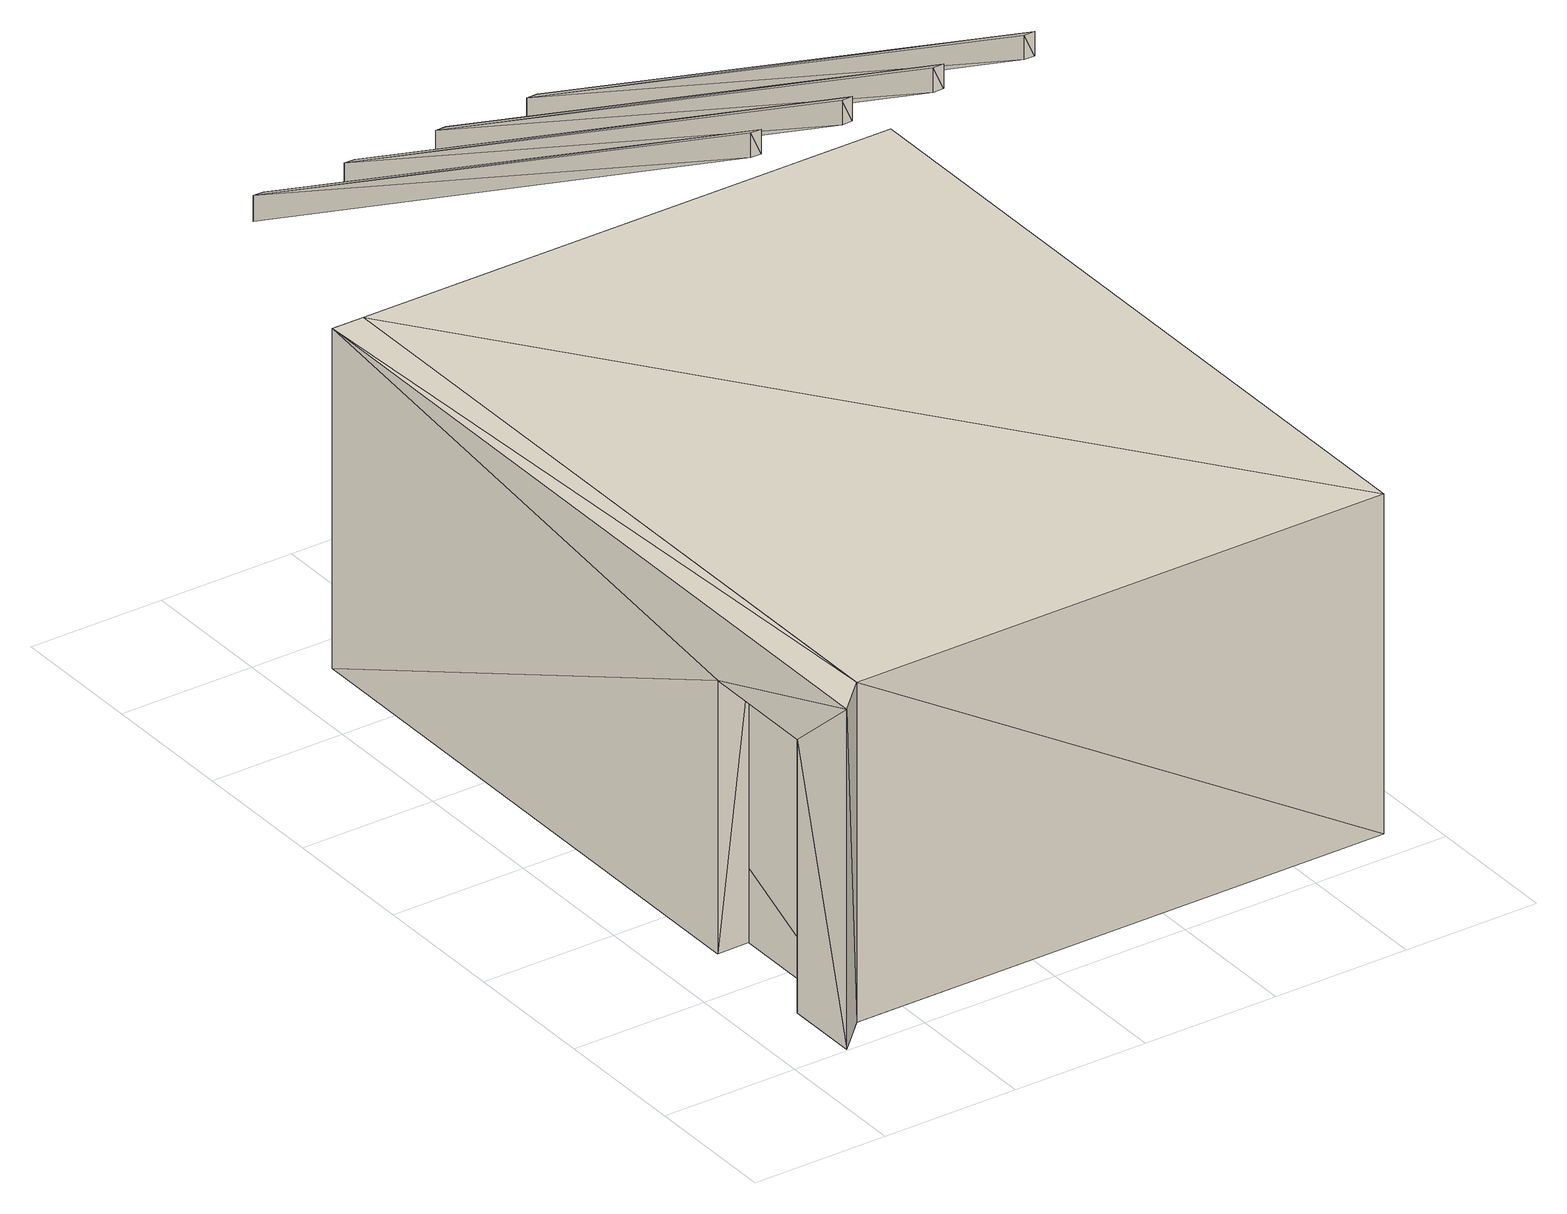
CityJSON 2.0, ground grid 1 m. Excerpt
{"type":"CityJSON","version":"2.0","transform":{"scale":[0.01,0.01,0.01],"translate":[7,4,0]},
"CityObjects":{
"building1":{"type":"Building","attributes":{"info":{"id":17040,"type":"IfcWallStandardCase","GlobalId":"3PfS__Y_DBAfq5naM6zD2Z","OwnerHistory":"#12","Name":"Wand-Int-ERDG-2","ObjectPlacement":"#16993","Representation":"#17035","Tag":"40F78310-9E7E-4793-BC-9E-DB102FD72B73"},"psets":{"Pset_WallCommon":{"ThermalTransmittance":{"id":17125,"class":"IfcPropertySingleValue","value":1.5,"value_type":"IfcThermalTransmittanceMeasure"},"id":17126},"AC_Pset_Name":{"Name":{"id":17133,"class":"IfcPropertySingleValue","value":"Wand-Int-ERDG-2","value_type":"IfcLabel"},"id":17134},"ArchiCADProperties":{"Komplette Element-ID":{"id":17140,"class":"IfcPropertySingleValue","value":"Wand-Int-ERDG-2","value_type":"IfcLabel"},"Kompakte Element-ID":{"id":17141,"class":"IfcPropertySingleValue","value":"Wand-Int-ERDG-2","value_type":"IfcLabel"},"Name des Sachmerkmal-Objekts":{"id":17142,"class":"IfcPropertySingleValue","value_type":"IfcLabel"},"Ursprungsgeschoss":{"id":17143,"class":"IfcPropertySingleValue","value":"Erdgeschoss","value_type":"IfcLabel"},"Raumname":{"id":17144,"class":"IfcPropertySingleValue","value":"Flur","value_type":"IfcLabel"},"Raumnummer":{"id":17145,"class":"IfcPropertySingleValue","value":"1","value_type":"IfcLabel"},"Ebene":{"id":17146,"class":"IfcPropertySingleValue","value":"Innenwände","value_type":"IfcLabel"},"Typ":{"id":17147,"class":"IfcPropertySingleValue","value":"Wand","value_type":"IfcLabel"},"Geschützt":{"id":17148,"class":"IfcPropertySingleValue","value":false,"value_type":"IfcBoolean"},"Baustoff / Mehrschichtiger Aufbau / Profil / Schraffur":{"id":17149,"class":"IfcPropertySingleValue","value":"Leichtbeton 102890359","value_type":"IfcLabel"},"Etikettentext":{"id":17150,"class":"IfcPropertySingleValue","value_type":"IfcLabel"},"Eindeutige ID":{"id":17151,"class":"IfcPropertySingleValue","value_type":"IfcLabel"},"Verknüpfte Änderungen":{"id":17152,"class":"IfcPropertySingleValue","value_type":"IfcLabel"},"Tragende Funktion":{"id":17153,"class":"IfcPropertySingleValue","value":"Nicht definiert","value_type":"IfcLabel"},"Lage":{"id":17154,"class":"IfcPropertySingleValue","value":"Nicht definiert","value_type":"IfcLabel"},"Element-Klassifizierung":{"id":17155,"class":"IfcPropertySingleValue","value":"Wand","value_type":"IfcLabel"},"Umbau-Status":{"id":17156,"class":"IfcPropertySingleValue","value":"Bestand","value_type":"IfcLabel"},"Anzeigen auf Umbau-Filter":{"id":17157,"class":"IfcPropertySingleValue","value":"Alle relevanten Filter","value_type":"IfcLabel"},"Struktur - Typ":{"id":17158,"class":"IfcPropertySingleValue","value":"Einfach","value_type":"IfcLabel"},"ARCHICAD IFC ID":{"id":17159,"class":"IfcPropertySingleValue","value":"3PfS__Y_DBAfq5naM6zD2Z","value_type":"IfcLabel"},"Externe IFC ID":{"id":17160,"class":"IfcPropertySingleValue","value_type":"IfcLabel"},"Baustoff/Mehrschicht/Profil":{"id":17161,"class":"IfcPropertySingleValue","value":"Leichtbeton 102890359","value_type":"IfcLabel"},"Außenseite Oberfläche":{"id":17162,"class":"IfcPropertySingleValue","value":"Anstrich","value_type":"IfcLabel"},"Innenseite Oberfläche":{"id":17163,"class":"IfcPropertySingleValue","value":"Anstrich","value_type":"IfcLabel"},"Oberfläche Kante":{"id":17164,"class":"IfcPropertySingleValue","value":"Anstrich","value_type":"IfcLabel"},"Äußerer Neigungswinkel":{"id":17165,"class":"IfcPropertySingleValue","value":90,"value_type":"IfcPlaneAngleMeasure"},"Innerer Neigungswinkel":{"id":17166,"class":"IfcPropertySingleValue","value":90,"value_type":"IfcPlaneAngleMeasure"},"Wand Neigungstyp":{"id":17167,"class":"IfcPropertySingleValue","value":"gerade","value_type":"IfcLabel"},"Lage der Referenzlinie":{"id":17168,"class":"IfcPropertySingleValue","value":"Außen","value_type":"IfcLabel"},"Geschoss für Oberkantenverknüpfung":{"id":17169,"class":"IfcPropertySingleValue","value":"Nicht verknüpft","value_type":"IfcLabel"},"Geometriemethode":{"id":17170,"class":"IfcPropertySingleValue","value":"Uni","value_type":"IfcLabel"},"id":17171},"BaseQuantities":{"Length":{"id":17207,"class":"IfcQuantityLength","value":5.57},"Height":{"id":17208,"class":"IfcQuantityLength","value":2.5},"Width":{"id":17209,"class":"IfcQuantityLength","value":0.24},"GrossFootprintArea":{"id":17210,"class":"IfcQuantityArea","value":1.34},"NetFootprintArea":{"id":17211,"class":"IfcQuantityArea","value":1.34},"GrossSideArea":{"id":17212,"class":"IfcQuantityArea","value":13.6},"NetSideArea":{"id":17213,"class":"IfcQuantityArea","value":11.82},"GrossVolume":{"id":17214,"class":"IfcQuantityVolume","value":3.34},"NetVolume":{"id":17215,"class":"IfcQuantityVolume","value":2.91},"id":17216},"ArchiCADQuantities":{"Höhenangabe zum Projekt-Nullpunkt":{"id":17221,"class":"IfcQuantityLength","value":0},"Höhe zu Geschoss":{"id":17222,"class":"IfcQuantityLength","value":0},"Höhe":{"id":17223,"class":"IfcQuantityLength","value":2.5},"Oberflächenbereich":{"id":17224,"class":"IfcQuantityArea","value":11.8},"Netto-Volumen":{"id":17225,"class":"IfcQuantityVolume","value":2.91},"Fläche":{"id":17226,"class":"IfcQuantityArea","value":1.34},"Dicke":{"id":17227,"class":"IfcQuantityLength","value":0.24},"Wandlänge an der Außenseite":{"id":17228,"class":"IfcQuantityLength","value":5.69},"Wandlänge an der Innenseite":{"id":17229,"class":"IfcQuantityLength","value":5.45},"Netto-Oberflächenbereich an der Außenseite":{"id":17230,"class":"IfcQuantityArea","value":11.8},"Netto-Oberflächenbereich an der Innenseite":{"id":17231,"class":"IfcQuantityArea","value":11.85},"Netto-Oberflächenbereich an den Kanten":{"id":17232,"class":"IfcQuantityArea","value":3.82},"Konditionales Volumen":{"id":17233,"class":"IfcQuantityVolume","value":3.34},"Anzahl der Türen":{"id":17234,"class":"IfcQuantityCount","value":1},"Anzahl der Fenster":{"id":17235,"class":"IfcQuantityCount","value":0},"Anzahl der Durchbrüche (Anzahl der leeren Öffnungen)":{"id":17236,"class":"IfcQuantityCount","value":0},"Anzahl der Stützen":{"id":17237,"class":"IfcQuantityCount","value":0},"Kombinierte Breite der Türen":{"id":17238,"class":"IfcQuantityLength","value":0.885},"Kombinierte Breite der Fenster":{"id":17239,"class":"IfcQuantityLength","value":0},"Wandstärke am Ende":{"id":17240,"class":"IfcQuantityLength","value":0.24},"Minimale Höhe der Wand":{"id":17241,"class":"IfcQuantityLength","value":2.26},"Maximale Höhe der Wand":{"id":17242,"class":"IfcQuantityLength","value":2.5},"Länge der Wand in der Achse":{"id":17243,"class":"IfcQuantityLength","value":5.57},"Fläche der Wand":{"id":17244,"class":"IfcQuantityArea","value":1.34},"Umfang der Wand":{"id":17245,"class":"IfcQuantityLength","value":11.72},"Brutto-Wandoberflächenbereich an der Innenseite":{"id":17246,"class":"IfcQuantityArea","value":13.62},"Brutto-Wandoberflächenbereich an der Außenseite":{"id":17247,"class":"IfcQuantityArea","value":14.22},"Brutto-Volumen der Wand ":{"id":17248,"class":"IfcQuantityVolume","value":3.34},"Analytische Oberfläche der Öffnungen an der Innenseite":{"id":17249,"class":"IfcQuantityArea","value":1.78},"Analytische Oberfläche der Öffnungen an der Außenseite":{"id":17250,"class":"IfcQuantityArea","value":1.78},"Analytisches Volumen der Öffnungen in der Wand":{"id":17251,"class":"IfcQuantityVolume","value":0.427},"Wand-Schichtdicke an der Außenseite":{"id":17252,"class":"IfcQuantityLength","value":0},"Wand-Schichtdicke an der Innenseite":{"id":17253,"class":"IfcQuantityLength","value":0},"Dämmungsschichtdicke":{"id":17254,"class":"IfcQuantityLength","value":0},"Luftschichtdicke":{"id":17255,"class":"IfcQuantityLength","value":0},"Minimale Höhe der Wandschicht an der Außenseite":{"id":17256,"class":"IfcQuantityLength","value":0},"Maximale Höhe der Wandschicht an der Außenseite":{"id":17257,"class":"IfcQuantityLength","value":0},"Minimale Höhe der Wandschicht an der Innenseite":{"id":17258,"class":"IfcQuantityLength","value":0},"Maximale Höhe der Wandschicht an der Innenseite":{"id":17259,"class":"IfcQuantityLength","value":0},"Konditionale Länge an der Außenseite":{"id":17260,"class":"IfcQuantityLength","value":5.69},"Konditionale Länge an der Innenseite":{"id":17261,"class":"IfcQuantityLength","value":5.45},"Konditionaler Oberflächenbereich an der Außenseite":{"id":17262,"class":"IfcQuantityArea","value":13.58},"Konditionaler Oberflächenbereich an der Innenseite":{"id":17263,"class":"IfcQuantityArea","value":13.62},"Wand-Schichtvolumen an der Außenseite":{"id":17264,"class":"IfcQuantityVolume","value":0},"Wand-Schichtvolumen an der Innenseite":{"id":17265,"class":"IfcQuantityVolume","value":0},"Konditionales Schichtvolumen an der Außenseite":{"id":17266,"class":"IfcQuantityVolume","value":0},"Konditionales Wand-Schichtvolumen an der Innenseite":{"id":17267,"class":"IfcQuantityVolume","value":0},"Länge der Referenzlinie":{"id":17268,"class":"IfcQuantityLength","value":5.75},"Abstand zu Ursprungsgeschoss":{"id":17269,"class":"IfcQuantityLength","value":0},"Abstand Oberkante":{"id":17270,"class":"IfcQuantityLength","value":0},"Durchschnittliche Länge":{"id":17271,"class":"IfcQuantityLength","value":5.57},"Oberflächenbereich der Fenster in der Wand":{"id":17272,"class":"IfcQuantityArea","value":0},"Oberflächenbereich der Türen in der Wand":{"id":17273,"class":"IfcQuantityArea","value":1.78},"Oberflächenbereich der leeren Öffnungen in der Wand":{"id":17274,"class":"IfcQuantityArea","value":0},"Volumen der Stützen":{"id":17275,"class":"IfcQuantityVolume","value":0},"id":17276}}},"geometry":[{"type":"MultiSurface","lod":"2","boundaries":[[[0,1,2]],[[2,3,4]],[[0,2,4]],[[2,1,5]],[[3,6,7]],[[4,3,7]],[[1,8,9]],[[5,1,9]],[[10,2,5]],[[9,10,5]],[[11,3,2]],[[10,11,2]],[[12,6,3]],[[11,12,3]],[[6,12,13]],[[6,13,7]],[[4,7,13]],[[14,4,13]],[[14,0,4]],[[14,15,0]],[[15,8,1]],[[0,15,1]],[[14,11,10]],[[11,14,13]],[[11,13,12]],[[14,10,15]],[[10,9,8]],[[15,10,8]]]}]},
"building2":{"type":"Building","attributes":{"info":{"id":40662,"type":"IfcMember","GlobalId":"3EgsECVVb6zQXnK3YFcWAu","OwnerHistory":"#12","Name":"Sparren-42","ObjectPlacement":"#40645","Representation":"#40658","Tag":"21F55D0B-AD74-40D8-A5-20-4365CC35D364"},"psets":{"Pset_BeamCommon":{"Slope":{"id":40667,"class":"IfcPropertySingleValue","value":1718.87,"value_type":"IfcPlaneAngleMeasure"},"IsExternal":{"id":40668,"class":"IfcPropertySingleValue","value":false,"value_type":"IfcBoolean"},"LoadBearing":{"id":40669,"class":"IfcPropertySingleValue","value":true,"value_type":"IfcBoolean"},"id":40670},"AC_Pset_Name":{"Name":{"id":40679,"class":"IfcPropertySingleValue","value":"Sparren-42","value_type":"IfcLabel"},"id":40680},"ArchiCADProperties":{"Komplette Element-ID":{"id":40686,"class":"IfcPropertySingleValue","value":"Sparren-42","value_type":"IfcLabel"},"Kompakte Element-ID":{"id":40687,"class":"IfcPropertySingleValue","value":"Sparren-42","value_type":"IfcLabel"},"Name des Sachmerkmal-Objekts":{"id":40688,"class":"IfcPropertySingleValue","value_type":"IfcLabel"},"Ursprungsgeschoss":{"id":40689,"class":"IfcPropertySingleValue","value":"Dachgeschoss","value_type":"IfcLabel"},"Raumname":{"id":40690,"class":"IfcPropertySingleValue","value":"Galerie","value_type":"IfcLabel"},"Raumnummer":{"id":40691,"class":"IfcPropertySingleValue","value":"7","value_type":"IfcLabel"},"Ebene":{"id":40692,"class":"IfcPropertySingleValue","value":"Dachkonstruktion","value_type":"IfcLabel"},"Typ":{"id":40693,"class":"IfcPropertySingleValue","value":"Objekt","value_type":"IfcLabel"},"Geschützt":{"id":40694,"class":"IfcPropertySingleValue","value":false,"value_type":"IfcBoolean"},"Bibliothekselement-Name":{"id":40695,"class":"IfcPropertySingleValue","value_type":"IfcLabel"},"Baustoff / Mehrschichtiger Aufbau / Profil / Schraffur":{"id":40696,"class":"IfcPropertySingleValue","value":"Solid","value_type":"IfcLabel"},"Etikettentext":{"id":40697,"class":"IfcPropertySingleValue","value_type":"IfcLabel"},"Eindeutige ID":{"id":40698,"class":"IfcPropertySingleValue","value_type":"IfcLabel"},"Verknüpfte Änderungen":{"id":40699,"class":"IfcPropertySingleValue","value_type":"IfcLabel"},"Tragende Funktion":{"id":40700,"class":"IfcPropertySingleValue","value":"Nicht definiert","value_type":"IfcLabel"},"Lage":{"id":40701,"class":"IfcPropertySingleValue","value":"Nicht definiert","value_type":"IfcLabel"},"Element-Klassifizierung":{"id":40702,"class":"IfcPropertySingleValue","value":"Stab / Stabträger","value_type":"IfcLabel"},"Umbau-Status":{"id":40703,"class":"IfcPropertySingleValue","value":"Bestand","value_type":"IfcLabel"},"Anzeigen auf Umbau-Filter":{"id":40704,"class":"IfcPropertySingleValue","value":"Alle relevanten Filter","value_type":"IfcLabel"},"ARCHICAD IFC ID":{"id":40705,"class":"IfcPropertySingleValue","value":"3EgsECVVb6zQXnK3YFcWAu","value_type":"IfcLabel"},"Externe IFC ID":{"id":40706,"class":"IfcPropertySingleValue","value_type":"IfcLabel"},"Drehwinkel":{"id":40707,"class":"IfcPropertySingleValue","value":-90,"value_type":"IfcPlaneAngleMeasure"},"Oberfläche":{"id":40708,"class":"IfcPropertySingleValue","value":"Kiefer","value_type":"IfcLabel"},"id":40709},"ArchiCADQuantities":{"Höhenangabe zum Projekt-Nullpunkt":{"id":40737,"class":"IfcQuantityLength","value":3.2},"Höhe zu Geschoss":{"id":40738,"class":"IfcQuantityLength","value":0.5},"Oberflächenbereich":{"id":40739,"class":"IfcQuantityArea","value":3.08},"Netto-Volumen":{"id":40740,"class":"IfcQuantityVolume","value":0.0813},"Fläche":{"id":40741,"class":"IfcQuantityArea","value":0.4},"Höhe (Z Größe)":{"id":40742,"class":"IfcQuantityLength","value":2.89},"Länge (A)":{"id":40743,"class":"IfcQuantityLength","value":2.5},"Volumen":{"id":40744,"class":"IfcQuantityVolume","value":0.0813},"Breite (B)":{"id":40745,"class":"IfcQuantityLength","value":1},"id":40746}}},"geometry":[{"type":"MultiSurface","lod":"2","boundaries":[[[16,17,18]],[[16,18,19]],[[20,18,21]],[[20,19,18]],[[19,22,16]],[[19,20,22]],[[22,23,17]],[[16,22,17]],[[21,18,17]],[[21,17,23]],[[21,22,20]],[[23,22,21]]]}]},
"building3":{"type":"Building","attributes":{"info":{"id":35673,"type":"IfcMember","GlobalId":"0nsN_jkIrBQBuGFMg_zMEg","OwnerHistory":"#12","Name":"Sparren-5","ObjectPlacement":"#35656","Representation":"#35669","Tag":"3C8A05AD-ECBB-4E09-B7-46-95B6A3DF895C"},"psets":{"Pset_BeamCommon":{"Slope":{"id":35678,"class":"IfcPropertySingleValue","value":1718.87,"value_type":"IfcPlaneAngleMeasure"},"IsExternal":{"id":35679,"class":"IfcPropertySingleValue","value":false,"value_type":"IfcBoolean"},"LoadBearing":{"id":35680,"class":"IfcPropertySingleValue","value":true,"value_type":"IfcBoolean"},"id":35681},"AC_Pset_Name":{"Name":{"id":35690,"class":"IfcPropertySingleValue","value":"Sparren-5","value_type":"IfcLabel"},"id":35691},"ArchiCADProperties":{"Komplette Element-ID":{"id":35697,"class":"IfcPropertySingleValue","value":"Sparren-5","value_type":"IfcLabel"},"Kompakte Element-ID":{"id":35698,"class":"IfcPropertySingleValue","value":"Sparren-5","value_type":"IfcLabel"},"Name des Sachmerkmal-Objekts":{"id":35699,"class":"IfcPropertySingleValue","value_type":"IfcLabel"},"Ursprungsgeschoss":{"id":35700,"class":"IfcPropertySingleValue","value":"Dachgeschoss","value_type":"IfcLabel"},"Raumname":{"id":35701,"class":"IfcPropertySingleValue","value":"Galerie","value_type":"IfcLabel"},"Raumnummer":{"id":35702,"class":"IfcPropertySingleValue","value":"7","value_type":"IfcLabel"},"Ebene":{"id":35703,"class":"IfcPropertySingleValue","value":"Dachkonstruktion","value_type":"IfcLabel"},"Typ":{"id":35704,"class":"IfcPropertySingleValue","value":"Objekt","value_type":"IfcLabel"},"Geschützt":{"id":35705,"class":"IfcPropertySingleValue","value":false,"value_type":"IfcBoolean"},"Bibliothekselement-Name":{"id":35706,"class":"IfcPropertySingleValue","value_type":"IfcLabel"},"Baustoff / Mehrschichtiger Aufbau / Profil / Schraffur":{"id":35707,"class":"IfcPropertySingleValue","value":"Solid","value_type":"IfcLabel"},"Etikettentext":{"id":35708,"class":"IfcPropertySingleValue","value_type":"IfcLabel"},"Eindeutige ID":{"id":35709,"class":"IfcPropertySingleValue","value_type":"IfcLabel"},"Verknüpfte Änderungen":{"id":35710,"class":"IfcPropertySingleValue","value_type":"IfcLabel"},"Tragende Funktion":{"id":35711,"class":"IfcPropertySingleValue","value":"Nicht definiert","value_type":"IfcLabel"},"Lage":{"id":35712,"class":"IfcPropertySingleValue","value":"Nicht definiert","value_type":"IfcLabel"},"Element-Klassifizierung":{"id":35713,"class":"IfcPropertySingleValue","value":"Stab / Stabträger","value_type":"IfcLabel"},"Umbau-Status":{"id":35714,"class":"IfcPropertySingleValue","value":"Bestand","value_type":"IfcLabel"},"Anzeigen auf Umbau-Filter":{"id":35715,"class":"IfcPropertySingleValue","value":"Alle relevanten Filter","value_type":"IfcLabel"},"ARCHICAD IFC ID":{"id":35716,"class":"IfcPropertySingleValue","value":"0nsN_jkIrBQBuGFMg_zMEg","value_type":"IfcLabel"},"Externe IFC ID":{"id":35717,"class":"IfcPropertySingleValue","value_type":"IfcLabel"},"Drehwinkel":{"id":35718,"class":"IfcPropertySingleValue","value":-90,"value_type":"IfcPlaneAngleMeasure"},"Oberfläche":{"id":35719,"class":"IfcPropertySingleValue","value":"Kiefer","value_type":"IfcLabel"},"id":35720},"ArchiCADQuantities":{"Höhenangabe zum Projekt-Nullpunkt":{"id":35748,"class":"IfcQuantityLength","value":3.2},"Höhe zu Geschoss":{"id":35749,"class":"IfcQuantityLength","value":0.5},"Oberflächenbereich":{"id":35750,"class":"IfcQuantityArea","value":3.08},"Netto-Volumen":{"id":35751,"class":"IfcQuantityVolume","value":0.0813},"Fläche":{"id":35752,"class":"IfcQuantityArea","value":0.4},"Höhe (Z Größe)":{"id":35753,"class":"IfcQuantityLength","value":2.89},"Länge (A)":{"id":35754,"class":"IfcQuantityLength","value":2.5},"Volumen":{"id":35755,"class":"IfcQuantityVolume","value":0.0813},"Breite (B)":{"id":35756,"class":"IfcQuantityLength","value":1},"id":35757}}},"geometry":[{"type":"MultiSurface","lod":"2","boundaries":[[[24,25,26]],[[24,26,27]],[[28,26,29]],[[28,27,26]],[[27,30,24]],[[27,28,30]],[[30,31,25]],[[24,30,25]],[[29,26,25]],[[29,25,31]],[[29,30,28]],[[31,30,29]]]}]},
"building4":{"type":"Building","attributes":{"info":{"id":35550,"type":"IfcMember","GlobalId":"1OckORehXEoB_KILQGJao5","OwnerHistory":"#12","Name":"Sparren-4","ObjectPlacement":"#35533","Representation":"#35546","Tag":"4C100AD3-729F-46E0-BD-62-DE5D7DA40117"},"psets":{"Pset_BeamCommon":{"Slope":{"id":35555,"class":"IfcPropertySingleValue","value":1718.87,"value_type":"IfcPlaneAngleMeasure"},"IsExternal":{"id":35556,"class":"IfcPropertySingleValue","value":false,"value_type":"IfcBoolean"},"LoadBearing":{"id":35557,"class":"IfcPropertySingleValue","value":true,"value_type":"IfcBoolean"},"id":35558},"AC_Pset_Name":{"Name":{"id":35567,"class":"IfcPropertySingleValue","value":"Sparren-4","value_type":"IfcLabel"},"id":35568},"ArchiCADProperties":{"Komplette Element-ID":{"id":35574,"class":"IfcPropertySingleValue","value":"Sparren-4","value_type":"IfcLabel"},"Kompakte Element-ID":{"id":35575,"class":"IfcPropertySingleValue","value":"Sparren-4","value_type":"IfcLabel"},"Name des Sachmerkmal-Objekts":{"id":35576,"class":"IfcPropertySingleValue","value_type":"IfcLabel"},"Ursprungsgeschoss":{"id":35577,"class":"IfcPropertySingleValue","value":"Dachgeschoss","value_type":"IfcLabel"},"Raumname":{"id":35578,"class":"IfcPropertySingleValue","value":"Galerie","value_type":"IfcLabel"},"Raumnummer":{"id":35579,"class":"IfcPropertySingleValue","value":"7","value_type":"IfcLabel"},"Ebene":{"id":35580,"class":"IfcPropertySingleValue","value":"Dachkonstruktion","value_type":"IfcLabel"},"Typ":{"id":35581,"class":"IfcPropertySingleValue","value":"Objekt","value_type":"IfcLabel"},"Geschützt":{"id":35582,"class":"IfcPropertySingleValue","value":false,"value_type":"IfcBoolean"},"Bibliothekselement-Name":{"id":35583,"class":"IfcPropertySingleValue","value_type":"IfcLabel"},"Baustoff / Mehrschichtiger Aufbau / Profil / Schraffur":{"id":35584,"class":"IfcPropertySingleValue","value":"Solid","value_type":"IfcLabel"},"Etikettentext":{"id":35585,"class":"IfcPropertySingleValue","value_type":"IfcLabel"},"Eindeutige ID":{"id":35586,"class":"IfcPropertySingleValue","value_type":"IfcLabel"},"Verknüpfte Änderungen":{"id":35587,"class":"IfcPropertySingleValue","value_type":"IfcLabel"},"Tragende Funktion":{"id":35588,"class":"IfcPropertySingleValue","value":"Nicht definiert","value_type":"IfcLabel"},"Lage":{"id":35589,"class":"IfcPropertySingleValue","value":"Nicht definiert","value_type":"IfcLabel"},"Element-Klassifizierung":{"id":35590,"class":"IfcPropertySingleValue","value":"Stab / Stabträger","value_type":"IfcLabel"},"Umbau-Status":{"id":35591,"class":"IfcPropertySingleValue","value":"Bestand","value_type":"IfcLabel"},"Anzeigen auf Umbau-Filter":{"id":35592,"class":"IfcPropertySingleValue","value":"Alle relevanten Filter","value_type":"IfcLabel"},"ARCHICAD IFC ID":{"id":35593,"class":"IfcPropertySingleValue","value":"1OckORehXEoB_KILQGJao5","value_type":"IfcLabel"},"Externe IFC ID":{"id":35594,"class":"IfcPropertySingleValue","value_type":"IfcLabel"},"Drehwinkel":{"id":35595,"class":"IfcPropertySingleValue","value":-90,"value_type":"IfcPlaneAngleMeasure"},"Oberfläche":{"id":35596,"class":"IfcPropertySingleValue","value":"Kiefer","value_type":"IfcLabel"},"id":35597},"ArchiCADQuantities":{"Höhenangabe zum Projekt-Nullpunkt":{"id":35625,"class":"IfcQuantityLength","value":3.2},"Höhe zu Geschoss":{"id":35626,"class":"IfcQuantityLength","value":0.5},"Oberflächenbereich":{"id":35627,"class":"IfcQuantityArea","value":3.08},"Netto-Volumen":{"id":35628,"class":"IfcQuantityVolume","value":0.0813},"Fläche":{"id":35629,"class":"IfcQuantityArea","value":0.4},"Höhe (Z Größe)":{"id":35630,"class":"IfcQuantityLength","value":2.89},"Länge (A)":{"id":35631,"class":"IfcQuantityLength","value":2.5},"Volumen":{"id":35632,"class":"IfcQuantityVolume","value":0.0813},"Breite (B)":{"id":35633,"class":"IfcQuantityLength","value":1},"id":35634}}},"geometry":[{"type":"MultiSurface","lod":"2","boundaries":[[[32,33,34]],[[32,34,35]],[[36,34,37]],[[36,35,34]],[[35,38,32]],[[35,36,38]],[[38,39,33]],[[32,38,33]],[[37,34,33]],[[37,33,39]],[[37,38,36]],[[39,38,37]]]}]},
"building5":{"type":"Building","attributes":{"info":{"id":20909,"type":"IfcSpace","GlobalId":"347jFE2yX7IhCEIALmupEH","OwnerHistory":"#12","Name":"4","ObjectPlacement":"#20819","Representation":"#20904","LongName":"Schlafzimmer","CompositionType":"ELEMENT"},"psets":{"Pset_SpaceCommon":{"HandicapAccessible":{"id":20918,"class":"IfcPropertySingleValue","value":true,"value_type":"IfcBoolean"},"NaturalVentilation":{"id":20919,"class":"IfcPropertySingleValue","value":true,"value_type":"IfcBoolean"},"Category":{"id":20920,"class":"IfcPropertySingleValue","value":"Allgemeines","value_type":"IfcLabel"},"id":20921},"Pset_SpaceThermalRequirements":{"SpaceTemperatureMax":{"id":20930,"class":"IfcPropertySingleValue","value":20,"value_type":"IfcThermodynamicTemperatureMeasure"},"SpaceTemperatureMin":{"id":20931,"class":"IfcPropertySingleValue","value":20,"value_type":"IfcThermodynamicTemperatureMeasure"},"AirConditioning":{"id":20932,"class":"IfcPropertySingleValue","value":false,"value_type":"IfcBoolean"},"SpaceTemperatureSummer":{"id":20933,"class":"IfcPropertySingleValue","value":20,"value_type":"IfcThermodynamicTemperatureMeasure"},"SpaceTemperatureWinter":{"id":20934,"class":"IfcPropertySingleValue","value":20,"value_type":"IfcThermodynamicTemperatureMeasure"},"id":20935},"AC_Pset_Name":{"Name":{"id":20945,"class":"IfcPropertySingleValue","value":"4","value_type":"IfcLabel"},"id":20946},"ArchiCADProperties":{"Komplette Element-ID":{"id":20952,"class":"IfcPropertySingleValue","value":"4","value_type":"IfcLabel"},"Kompakte Element-ID":{"id":20953,"class":"IfcPropertySingleValue","value":"4","value_type":"IfcLabel"},"Name des Sachmerkmal-Objekts":{"id":20954,"class":"IfcPropertySingleValue","value_type":"IfcLabel"},"Ursprungsgeschoss":{"id":20955,"class":"IfcPropertySingleValue","value":"Erdgeschoss","value_type":"IfcLabel"},"Raumname":{"id":20956,"class":"IfcPropertySingleValue","value":"Schlafzimmer","value_type":"IfcLabel"},"Raumnummer":{"id":20957,"class":"IfcPropertySingleValue","value":"4","value_type":"IfcLabel"},"Ebene":{"id":20958,"class":"IfcPropertySingleValue","value":"Räume","value_type":"IfcLabel"},"Typ":{"id":20959,"class":"IfcPropertySingleValue","value":"Raumstempel","value_type":"IfcLabel"},"Geschützt":{"id":20960,"class":"IfcPropertySingleValue","value":false,"value_type":"IfcBoolean"},"Bibliothekselement-Name":{"id":20961,"class":"IfcPropertySingleValue","value":"Allgemeiner Raumstempel","value_type":"IfcLabel"},"Etikettentext":{"id":20962,"class":"IfcPropertySingleValue","value_type":"IfcLabel"},"Eindeutige ID":{"id":20963,"class":"IfcPropertySingleValue","value_type":"IfcLabel"},"Verknüpfte Änderungen":{"id":20964,"class":"IfcPropertySingleValue","value_type":"IfcLabel"},"Element-Klassifizierung":{"id":20965,"class":"IfcPropertySingleValue","value":"Raum","value_type":"IfcLabel"},"Umbau-Status":{"id":20966,"class":"IfcPropertySingleValue","value":"Bestand","value_type":"IfcLabel"},"Anzeigen auf Umbau-Filter":{"id":20967,"class":"IfcPropertySingleValue","value":"Alle relevanten Filter","value_type":"IfcLabel"},"ARCHICAD IFC ID":{"id":20968,"class":"IfcPropertySingleValue","value":"347jFE2yX7IhCEIALmupEH","value_type":"IfcLabel"},"Externe IFC ID":{"id":20969,"class":"IfcPropertySingleValue","value_type":"IfcLabel"},"Deckschraffur":{"id":20970,"class":"IfcPropertySingleValue","value":"Unnamed","value_type":"IfcLabel"},"Oberfläche":{"id":20971,"class":"IfcPropertySingleValue","value":"Farbe, matt","value_type":"IfcLabel"},"Geschoss für Oberkantenverknüpfung":{"id":20972,"class":"IfcPropertySingleValue","value":"Nicht verknüpft","value_type":"IfcLabel"},"Einheitliche Oberfläche":{"id":20973,"class":"IfcPropertySingleValue","value":true,"value_type":"IfcBoolean"},"Raumkategorie":{"id":20974,"class":"IfcPropertySingleValue","value":"Allgemeines","value_type":"IfcLabel"},"Raumflächen-Code":{"id":20975,"class":"IfcPropertySingleValue","value":"000","value_type":"IfcLabel"},"id":20976},"AC_Pset_Allgemeiner_Raumstempel":{"Raumname":{"id":21005,"class":"IfcPropertySingleValue","value":"Schlafzimmer","value_type":"IfcLabel"},"Raumnummer":{"id":21006,"class":"IfcPropertySingleValue","value":"4","value_type":"IfcLabel"},"Schriftgröße [mm]":{"id":21007,"class":"IfcPropertySingleValue","value":3,"value_type":"IfcReal"},"Gemessene Fläche":{"id":21008,"class":"IfcPropertySingleValue","value":22.07,"value_type":"IfcReal"},"Anzahl aller Raumecken":{"id":21009,"class":"IfcPropertySingleValue","value":4,"value_type":"IfcReal"},"Anzahl hereinragender Raumecken":{"id":21010,"class":"IfcPropertySingleValue","value":0,"value_type":"IfcReal"},"Oberfläche Umfassungswände":{"id":21011,"class":"IfcPropertySingleValue","value":40.92,"value_type":"IfcReal"},"Fläche der Türen":{"id":21012,"class":"IfcPropertySingleValue","value":1.78,"value_type":"IfcReal"},"Fläche der Fenster":{"id":21013,"class":"IfcPropertySingleValue","value":4.8,"value_type":"IfcReal"},"Gemessene Nettofläche":{"id":21014,"class":"IfcPropertySingleValue","value":22.07,"value_type":"IfcReal"},"Wandabzugsfläche":{"id":21015,"class":"IfcPropertySingleValue","value":0,"value_type":"IfcReal"},"Fassaden- Abzugsfläche":{"id":21016,"class":"IfcPropertySingleValue","value":0,"value_type":"IfcReal"},"Stützenabzugsfläche":{"id":21017,"class":"IfcPropertySingleValue","value":0,"value_type":"IfcReal"},"Schraffurabzugsfläche":{"id":21018,"class":"IfcPropertySingleValue","value":0,"value_type":"IfcReal"},"Abzugsfläche unter Dach":{"id":21019,"class":"IfcPropertySingleValue","value":0,"value_type":"IfcReal"},"Gesamtabzugsfläche":{"id":21020,"class":"IfcPropertySingleValue","value":0,"value_type":"IfcReal"},"Reduzierte Fläche":{"id":21021,"class":"IfcPropertySingleValue","value":22.07,"value_type":"IfcReal"},"Raumfläche Faktor":{"id":21022,"class":"IfcPropertySingleValue","value":0.97,"value_type":"IfcReal"},"Berechnete Fläche (NRF)":{"id":21023,"class":"IfcPropertySingleValue","value":21.41,"value_type":"IfcReal"},"Raumvolumen":{"id":21024,"class":"IfcPropertySingleValue","value":55.18,"value_type":"IfcReal"},"Begrenzung Oberflächenbereich":{"id":21025,"class":"IfcPropertySingleValue","value":47.5,"value_type":"IfcReal"},"Oberer Oberflächenbereich":{"id":21026,"class":"IfcPropertySingleValue","value":22.07,"value_type":"IfcReal"},"Unterer Oberflächenbereich":{"id":21027,"class":"IfcPropertySingleValue","value":22.07,"value_type":"IfcReal"},"Dach Oberflächenbereich an der Oberseite":{"id":21028,"class":"IfcPropertySingleValue","value":0,"value_type":"IfcReal"},"Dach Oberflächenbereich an der Unterseite":{"id":21029,"class":"IfcPropertySingleValue","value":0,"value_type":"IfcReal"},"Decke Oberflächenbereich an der Oberseite":{"id":21030,"class":"IfcPropertySingleValue","value":0,"value_type":"IfcReal"},"Decke Oberflächenbereich an der Unterseite":{"id":21031,"class":"IfcPropertySingleValue","value":0,"value_type":"IfcReal"},"Unterzug Oberflächenbereich an der Oberseite":{"id":21032,"class":"IfcPropertySingleValue","value":0,"value_type":"IfcReal"},"Unterzugoberfläche unten":{"id":21033,"class":"IfcPropertySingleValue","value":0,"value_type":"IfcReal"},"Oberer Oberflächenbereich der Wandeinsätze":{"id":21034,"class":"IfcPropertySingleValue","value":0,"value_type":"IfcReal"},"Oberfläche Wandnischen hinten":{"id":21035,"class":"IfcPropertySingleValue","value":0,"value_type":"IfcReal"},"Seite Oberflächenbereich der Wandeinsätze":{"id":21036,"class":"IfcPropertySingleValue","value":0,"value_type":"IfcReal"},"Zeichensatz 1":{"id":21037,"class":"IfcPropertySingleValue","value":"Arial Westlich","value_type":"IfcLabel"},"Raumpolygon (Brutto, Netto)":{"id":21038,"class":"IfcPropertySingleValue","value":0,"value_type":"IfcReal"},"ID zeigen":{"id":21039,"class":"IfcPropertySingleValue","value":false,"value_type":"IfcBoolean"},"ID zeigen als...":{"id":21040,"class":"IfcPropertySingleValue","value":1,"value_type":"IfcReal"},"Schraffur-Typ":{"id":21041,"class":"IfcPropertySingleValue","value":"Leer","value_type":"IfcLabel"},"Schraffur-Stift":{"id":21042,"class":"IfcPropertySingleValue","value":"Transparent","value_type":"IfcLabel"},"Schraffurhintergrund-Stift":{"id":21043,"class":"IfcPropertySingleValue","value":"Transparent","value_type":"IfcLabel"},"id":21044},"BaseQuantities":{"Height":{"id":21088,"class":"IfcQuantityLength","value":2.5},"FinishCeilingHeight":{"id":21089,"class":"IfcQuantityLength","value":2.5},"FinishFloorHeight":{"id":21090,"class":"IfcQuantityLength","value":0},"ClearHeight":{"id":21091,"class":"IfcQuantityLength","value":2.5},"GrossFloorArea":{"id":21092,"class":"IfcQuantityArea","value":22.07},"NetFloorArea":{"id":21093,"class":"IfcQuantityArea","value":21.41},"SpaceNetFloorAreaBOMA":{"id":21094,"class":"IfcQuantityArea","value":21.41},"SpaceUsableFloorAreaBOMA":{"id":21095,"class":"IfcQuantityArea","value":21.41},"GrossCeilingArea":{"id":21096,"class":"IfcQuantityArea","value":22.07},"NetCeilingArea":{"id":21097,"class":"IfcQuantityArea","value":21.41},"GrossWallArea":{"id":21098,"class":"IfcQuantityArea","value":47.5},"NetWallArea":{"id":21099,"class":"IfcQuantityArea","value":40.92},"GrossPerimeter":{"id":21100,"class":"IfcQuantityLength","value":19},"NetPerimeter":{"id":21101,"class":"IfcQuantityLength","value":19},"GrossVolume":{"id":21102,"class":"IfcQuantityVolume","value":55.18},"NetVolume":{"id":21103,"class":"IfcQuantityVolume","value":55.18},"id":21104},"ArchiCADQuantities":{"Höhenangabe zum Projekt-Nullpunkt":{"id":21109,"class":"IfcQuantityLength","value":0},"Höhe zu Geschoss":{"id":21110,"class":"IfcQuantityLength","value":0},"Höhe":{"id":21111,"class":"IfcQuantityLength","value":2.5},"Oberflächenbereich":{"id":21112,"class":"IfcQuantityArea","value":22.07},"Netto-Volumen":{"id":21113,"class":"IfcQuantityVolume","value":55.18},"Fläche":{"id":21114,"class":"IfcQuantityArea","value":22.07},"Basislevel":{"id":21115,"class":"IfcQuantityLength","value":0},"Berechnete Fläche (NRF)":{"id":21116,"class":"IfcQuantityArea","value":21.41},"Türen-Oberflächenbereich":{"id":21117,"class":"IfcQuantityArea","value":1.78},"Türen Breite":{"id":21118,"class":"IfcQuantityLength","value":0.885},"Stützenabzugsfläche":{"id":21119,"class":"IfcQuantityArea","value":0},"Schraffurabzugsfläche":{"id":21120,"class":"IfcQuantityArea","value":0},"Niedrige Abzugsfläche":{"id":21121,"class":"IfcQuantityArea","value":0},"Wandabzugsfläche":{"id":21122,"class":"IfcQuantityArea","value":0},"Fußbodendicke":{"id":21123,"class":"IfcQuantityLength","value":0},"Durchbruch Umfang":{"id":21124,"class":"IfcQuantityLength","value":0},"Gemessene Fläche":{"id":21125,"class":"IfcQuantityArea","value":22.07},"Nettofläche":{"id":21126,"class":"IfcQuantityArea","value":22.07},"Nettoumfang":{"id":21127,"class":"IfcQuantityLength","value":19},"Anzahl der Unterzüge":{"id":21128,"class":"IfcQuantityCount","value":0},"Anzahl der Stützen":{"id":21129,"class":"IfcQuantityCount","value":0},"Anzahl der Türen":{"id":21130,"class":"IfcQuantityCount","value":1},"Anzahl der Lichtquelle":{"id":21131,"class":"IfcQuantityCount","value":0},"Anzahl der Objekte":{"id":21132,"class":"IfcQuantityCount","value":0},"Anzahl der konkaven Ecken":{"id":21133,"class":"IfcQuantityCount","value":0},"Anzahl der Ecken":{"id":21134,"class":"IfcQuantityCount","value":4},"Anzahl der Wandelemente":{"id":21135,"class":"IfcQuantityCount","value":4},"Anzahl der Fenster":{"id":21136,"class":"IfcQuantityCount","value":2},"Umfang":{"id":21137,"class":"IfcQuantityLength","value":19},"Reduzierte Fläche":{"id":21138,"class":"IfcQuantityArea","value":0.97},"Raumflächen Reduzierung":{"id":21139,"class":"IfcQuantityArea","value":22.07},"Abstand Oberkante":{"id":21140,"class":"IfcQuantityLength","value":0},"Abstand zu Ursprungsgeschoss":{"id":21141,"class":"IfcQuantityLength","value":0},"Gesamtabzugsfläche":{"id":21142,"class":"IfcQuantityArea","value":0},"Heizkörpernische Oberflächenbereich hinten":{"id":21143,"class":"IfcQuantityArea","value":0},"Heizkörpernische Oberflächenbereich seitlich":{"id":21144,"class":"IfcQuantityArea","value":0},"Heizkörpernische Oberflächenbereich oben":{"id":21145,"class":"IfcQuantityArea","value":0},"Wand Umfang":{"id":21146,"class":"IfcQuantityLength","value":19},"Wand-Oberflächenbereich":{"id":21147,"class":"IfcQuantityArea","value":40.92},"Fenster-Oberflächenbereich":{"id":21148,"class":"IfcQuantityArea","value":4.8},"Fenster Breite":{"id":21149,"class":"IfcQuantityLength","value":4},"id":21150},"AC_Equantity_Allgemeiner_Raumstempel":{"Raumumfang":{"id":21155,"class":"IfcQuantityLength","value":19},"Gesamtlänge aller Bodenkanten":{"id":21156,"class":"IfcQuantityLength","value":0},"Gesamtlänge Raumumfassung":{"id":21157,"class":"IfcQuantityLength","value":19},"Summe Öffnungsbreite Türen":{"id":21158,"class":"IfcQuantityLength","value":0.885},"Summe Öffnungsbreite Fenster":{"id":21159,"class":"IfcQuantityLength","value":4},"Höhenkote OK Rohdecke":{"id":21160,"class":"IfcQuantityLength","value":0},"Dicke Bodenaufbau":{"id":21161,"class":"IfcQuantityLength","value":0},"Raumhöhe":{"id":21162,"class":"IfcQuantityLength","value":2.5},"Nettoumfang":{"id":21163,"class":"IfcQuantityLength","value":19},"id":21164}}},"geometry":[{"type":"MultiSurface","lod":"2","boundaries":[[[13,15,8]],[[13,14,15]],[[40,13,8]],[[40,41,13]],[[14,13,41]],[[14,41,42]],[[42,43,15]],[[42,15,14]],[[8,43,40]],[[8,15,43]],[[42,41,40]],[[42,40,43]]]}]},
"building6":{"type":"Building","attributes":{"info":{"id":35427,"type":"IfcMember","GlobalId":"1ulHlNTuj798Os3k9phhVC","OwnerHistory":"#12","Name":"Sparren-3","ObjectPlacement":"#35410","Representation":"#35423","Tag":"6900A38D-6218-470C-AC-22-9AFA78DAFBA8"},"psets":{"Pset_BeamCommon":{"Slope":{"id":35432,"class":"IfcPropertySingleValue","value":1718.87,"value_type":"IfcPlaneAngleMeasure"},"IsExternal":{"id":35433,"class":"IfcPropertySingleValue","value":false,"value_type":"IfcBoolean"},"LoadBearing":{"id":35434,"class":"IfcPropertySingleValue","value":true,"value_type":"IfcBoolean"},"id":35435},"AC_Pset_Name":{"Name":{"id":35444,"class":"IfcPropertySingleValue","value":"Sparren-3","value_type":"IfcLabel"},"id":35445},"ArchiCADProperties":{"Komplette Element-ID":{"id":35451,"class":"IfcPropertySingleValue","value":"Sparren-3","value_type":"IfcLabel"},"Kompakte Element-ID":{"id":35452,"class":"IfcPropertySingleValue","value":"Sparren-3","value_type":"IfcLabel"},"Name des Sachmerkmal-Objekts":{"id":35453,"class":"IfcPropertySingleValue","value_type":"IfcLabel"},"Ursprungsgeschoss":{"id":35454,"class":"IfcPropertySingleValue","value":"Dachgeschoss","value_type":"IfcLabel"},"Raumname":{"id":35455,"class":"IfcPropertySingleValue","value":"Galerie","value_type":"IfcLabel"},"Raumnummer":{"id":35456,"class":"IfcPropertySingleValue","value":"7","value_type":"IfcLabel"},"Ebene":{"id":35457,"class":"IfcPropertySingleValue","value":"Dachkonstruktion","value_type":"IfcLabel"},"Typ":{"id":35458,"class":"IfcPropertySingleValue","value":"Objekt","value_type":"IfcLabel"},"Geschützt":{"id":35459,"class":"IfcPropertySingleValue","value":false,"value_type":"IfcBoolean"},"Bibliothekselement-Name":{"id":35460,"class":"IfcPropertySingleValue","value_type":"IfcLabel"},"Baustoff / Mehrschichtiger Aufbau / Profil / Schraffur":{"id":35461,"class":"IfcPropertySingleValue","value":"Solid","value_type":"IfcLabel"},"Etikettentext":{"id":35462,"class":"IfcPropertySingleValue","value_type":"IfcLabel"},"Eindeutige ID":{"id":35463,"class":"IfcPropertySingleValue","value_type":"IfcLabel"},"Verknüpfte Änderungen":{"id":35464,"class":"IfcPropertySingleValue","value_type":"IfcLabel"},"Tragende Funktion":{"id":35465,"class":"IfcPropertySingleValue","value":"Nicht definiert","value_type":"IfcLabel"},"Lage":{"id":35466,"class":"IfcPropertySingleValue","value":"Nicht definiert","value_type":"IfcLabel"},"Element-Klassifizierung":{"id":35467,"class":"IfcPropertySingleValue","value":"Stab / Stabträger","value_type":"IfcLabel"},"Umbau-Status":{"id":35468,"class":"IfcPropertySingleValue","value":"Bestand","value_type":"IfcLabel"},"Anzeigen auf Umbau-Filter":{"id":35469,"class":"IfcPropertySingleValue","value":"Alle relevanten Filter","value_type":"IfcLabel"},"ARCHICAD IFC ID":{"id":35470,"class":"IfcPropertySingleValue","value":"1ulHlNTuj798Os3k9phhVC","value_type":"IfcLabel"},"Externe IFC ID":{"id":35471,"class":"IfcPropertySingleValue","value_type":"IfcLabel"},"Drehwinkel":{"id":35472,"class":"IfcPropertySingleValue","value":-90,"value_type":"IfcPlaneAngleMeasure"},"Oberfläche":{"id":35473,"class":"IfcPropertySingleValue","value":"Kiefer","value_type":"IfcLabel"},"id":35474},"ArchiCADQuantities":{"Höhenangabe zum Projekt-Nullpunkt":{"id":35502,"class":"IfcQuantityLength","value":3.2},"Höhe zu Geschoss":{"id":35503,"class":"IfcQuantityLength","value":0.5},"Oberflächenbereich":{"id":35504,"class":"IfcQuantityArea","value":3.08},"Netto-Volumen":{"id":35505,"class":"IfcQuantityVolume","value":0.0813},"Fläche":{"id":35506,"class":"IfcQuantityArea","value":0.4},"Höhe (Z Größe)":{"id":35507,"class":"IfcQuantityLength","value":2.89},"Länge (A)":{"id":35508,"class":"IfcQuantityLength","value":2.5},"Volumen":{"id":35509,"class":"IfcQuantityVolume","value":0.0813},"Breite (B)":{"id":35510,"class":"IfcQuantityLength","value":1},"id":35511}}},"geometry":[{"type":"MultiSurface","lod":"2","boundaries":[[[44,45,46]],[[44,46,47]],[[48,46,49]],[[48,47,46]],[[47,50,44]],[[47,48,50]],[[50,51,45]],[[44,50,45]],[[49,46,45]],[[49,45,51]],[[49,50,48]],[[51,50,49]]]}]}
},
"vertices":[
[41,570,250],[41,570,0],[41,144,201],[41,56,201],[41,1,250],[41,144,0],[41,56,0],[41,1,0],[65,570,0],[65,144,0],[65,144,201],[65,56,201],[65,56,0],[65,25,0],[65,25,250],[65,570,250],
[44,100,627],[44,650,310],[36,650,310],[36,100,627],[36,100,609],[36,650,291],[44,100,609],[44,650,291],
[114,100,627],[114,650,310],[106,650,310],[106,100,627],[106,100,609],[106,650,291],[114,100,609],[114,650,291],
[184,100,627],[184,650,310],[176,650,310],[176,100,627],[176,100,609],[176,650,291],[184,100,609],[184,650,291],
[470,570,0],[470,25,0],[470,25,250],[470,570,250],
[254,100,627],[254,650,310],[246,650,310],[246,100,627],[246,100,609],[246,650,291],[254,100,609],[254,650,291]
]}
